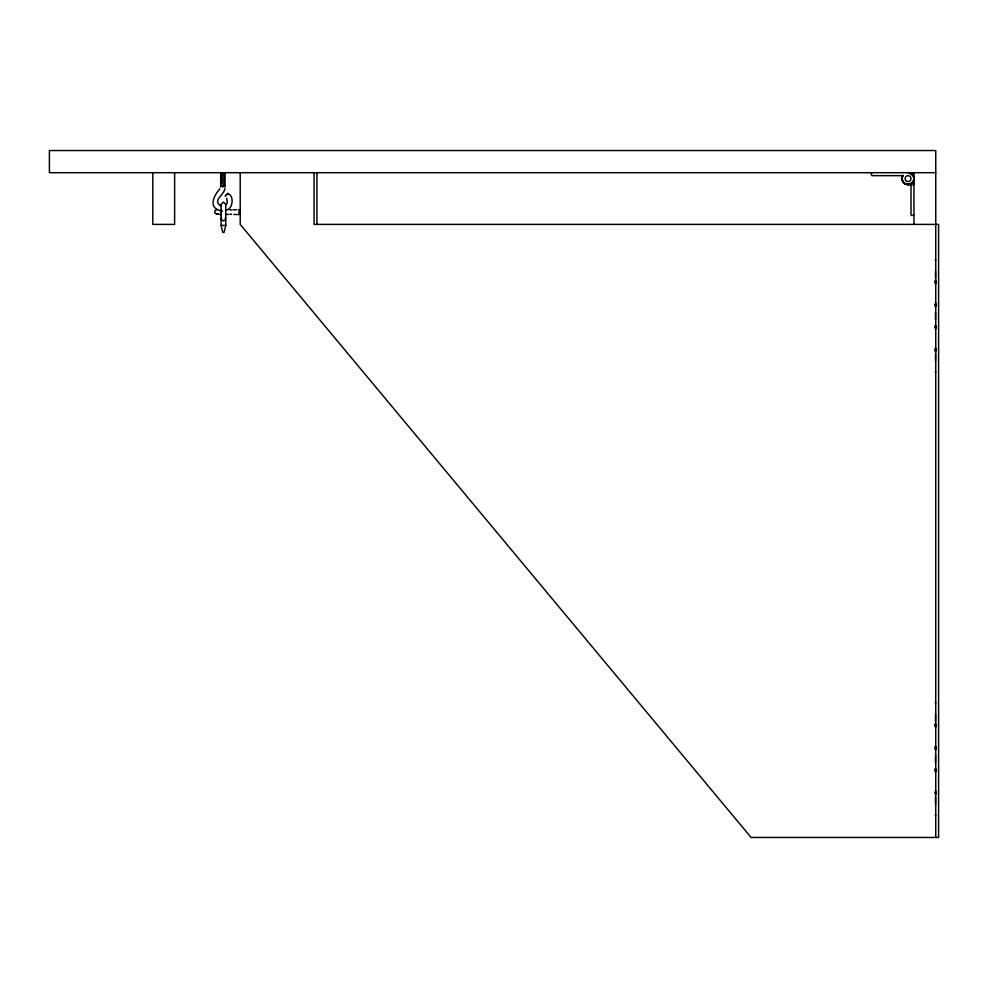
<?xml version="1.0" encoding="UTF-8"?>
<svg xmlns="http://www.w3.org/2000/svg" width="988" height="988" viewBox="0 0 988 988"><rect width="100%" height="100%" fill="white"/><g stroke="black" fill="none" stroke-linecap="round" stroke-linejoin="round"><path stroke-width="1.48" d="M913.962 181.088L913.962 184.818L911.01 184.818M908.046 172.702C925.781 178.544 899.574 193.858 902.217 175.654L871.861 175.654L871.12 173.431L871.861 172.702M913.962 214.804L911.739 215.545L911.01 214.804L911.01 184.447C906.861 185.658 900.068 181.903 902.6 176.346M221.077 213.309L221.077 204.454L223.424 202.083L225.77 204.454L225.77 225.388L224.054 232.427L222.819 232.427L221.077 225.388L221.077 214.273M221.386 217.335L221.386 219.707L223.424 220.88L225.449 219.707L225.449 217.335M221.386 210.321L221.386 212.667M224.856 188.436C224.474 195.007 212.198 199.971 220.336 205.751M219.781 188.98C213.235 196.266 207.579 208.839 222.461 211.012M226.314 204.454L227.339 202.552L226.721 198.353M220.312 186.979L224.931 183.892L224.931 182.607M228.105 193.142C225.746 195.513 223.251 198.094 227.289 193.944C233.81 193.623 233.847 208.295 226.573 210.123M224.931 172.69L220.645 175.185L220.645 176.395M221.547 172.702L220.645 174.53M239.812 210.049L240.43 209.728M238.491 214.643L239.121 214.322M222.782 187.016L224.931 185.756L224.931 184.472M216.928 209.542L214.841 210.679L214.804 213.025L216.866 214.235L219.459 214.273M216.866 214.235L218.064 213.939M935.747 172.702L49.4 172.702L49.4 150.534L935.747 150.534L935.747 837.466M221.077 225.388L225.77 225.388M935.056 259.856L935.747 259.856M935.056 280.975L935.747 280.975M935.093 281.123L935.883 281.123M935.093 282.309L935.883 282.309M935.093 282.605L935.883 282.605M935.093 283.791L935.883 283.791M935.093 303.242L935.883 303.242M935.093 304.428L935.883 304.428M935.093 304.712L935.883 304.712M935.093 305.897L935.883 305.897M935.056 306.095L935.747 306.095M935.056 325.892L935.747 325.892M935.093 326.04L935.883 326.04M935.093 327.213L935.883 327.213M935.093 327.51L935.883 327.51M935.093 328.695L935.883 328.695M935.093 348.147L935.883 348.147M935.093 349.332L935.883 349.332M935.093 349.629L935.883 349.629M935.093 350.802L935.883 350.802M935.056 350.999L935.747 350.999M935.056 372.13L935.747 372.13M935.056 703.036L935.747 703.036M935.056 724.155L935.747 724.155M935.093 724.303L935.883 724.303M935.093 725.488L935.883 725.488M935.093 725.785L935.883 725.785M935.093 726.958L935.883 726.958M935.093 746.409L935.883 746.409M935.093 747.595L935.883 747.595M935.093 747.891L935.883 747.891M935.093 749.077L935.883 749.077M935.056 749.275L935.747 749.275M935.056 769.059L935.747 769.059M935.093 769.207L935.883 769.207M935.093 770.393L935.883 770.393M935.093 770.689L935.883 770.689M935.093 771.875L935.883 771.875M935.093 791.326L935.883 791.326M935.093 792.5L935.883 792.5M935.093 792.796L935.883 792.796M935.056 794.179L935.883 793.981M935.056 815.298L935.747 815.298M233.02 209.777L236.663 209.827M225.449 214.359L228.438 214.396M233.798 214.482L237.577 214.532M908.108 184.509L907.355 184.472M910.393 173.184L913.505 176.346M238.565 209.703L240.405 212.198M240.368 214.668L238.528 212.173M220.645 180.125L220.645 178.914L224.931 176.42L224.931 175.148M220.645 178.26L220.645 177.05L224.931 174.555L224.931 173.283M220.645 181.99L220.645 180.779L224.931 178.297L224.931 177.013M220.645 183.854L220.645 182.644L224.931 180.162L224.931 178.877M220.645 185.719L220.645 184.509L224.931 182.027L224.931 180.742M224.931 186.337L225.252 186.979M221.077 204.454L221.386 205.64M902.192 179.31L902.143 178.556M935.451 270.959L935.451 278.307M935.451 312.307L935.451 319.667M935.451 353.679L935.451 361.04M935.451 714.126L935.451 721.487M935.451 755.487L935.451 762.847M935.451 796.859L935.451 804.207M913.937 172.702L913.937 224.4M316.926 172.702L316.926 224.4M314.073 172.702L314.073 224.4L938.6 224.4L938.6 837.466L751.09 837.466L240.208 224.4L240.208 172.702M174.617 172.702L174.617 224.4L152.807 224.4L152.807 172.702M913.912 180.174A6.064 6.064 0 0 1 905.737 184.2A6.064 6.064 0 0 1 902.81 175.58M910.615 173.11A6.064 6.064 0 0 1 913.752 176.531M913.764 180.137A5.916 5.916 0 0 1 905.551 183.966A5.916 5.916 0 0 1 903.205 175.209M910.553 173.246A5.916 5.916 0 0 1 913.604 176.58M231.513 214.124A2.347 1.667 -89.2 0 1 229.846 214.1M229.908 210.049A2.347 1.667 -89.2 0 1 231.575 210.073M221.386 215.717A2.347 1.433 0 0 1 221.386 214.285M906.354 181.026A2.952 2.952 0 0 0 910.998 178.865A2.952 2.952 0 0 0 906.811 175.926A2.952 2.952 0 0 0 906.354 181.026"/></g></svg>
